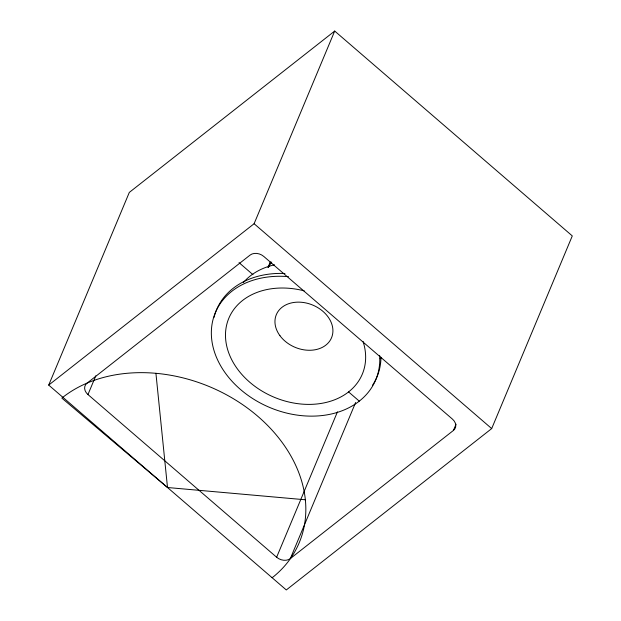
<?xml version="1.0" encoding="UTF-8"?>
<svg xmlns="http://www.w3.org/2000/svg" width="621" height="621" viewBox="0 0 621 621"><rect width="100%" height="100%" fill="white"/><g stroke="black" fill="none" stroke-linecap="round" stroke-linejoin="round"><path stroke-width="0.93" d="M48.71 385.09L129.308 192.417L334.703 31.05L572.29 235.91L491.692 428.583L286.297 589.95L48.71 385.09L254.105 223.723L334.703 31.05M456.047 424.197L453.439 430.438L290.333 558.582A10.021 7.669 22.7 0 1 276.632 557.239L87.965 394.552L95.797 375.821M268.125 267.387L270.352 262.062M270.368 262.155L268.14 267.48L271.711 262.039M276.632 557.239L337.451 411.847M290.333 558.582L355.631 402.486M380.075 358.728L381.597 357.533M272.006 577.631L273.162 576.948A142.814 109.242 22.7 0 0 256.791 415.433A142.814 109.242 22.7 0 0 61.844 398.084L167.507 487.516L305.353 499.781M254.105 223.723L491.692 428.583M239.038 262.652L252.98 274.684M348.583 391.921L359.28 401.143M155.925 373.306L167.507 487.516M453.439 430.438A10.021 7.669 22.7 0 0 452.445 419.113L263.77 256.434A10.021 7.669 22.7 0 0 250.077 255.084L86.963 383.235A10.021 7.669 22.7 0 0 87.965 394.552M214.051 317.393A86.948 66.509 22.7 0 1 284.969 273.488M380.983 357.269A86.948 66.509 22.7 0 1 372.561 385.199M379.641 355.398A86.948 66.509 22.7 0 1 301.224 415.604A86.948 66.509 22.7 0 1 211.582 338.166A86.948 66.509 22.7 0 1 288.517 276.671M363.052 341.418A72.354 55.347 22.7 0 1 305.392 404.325A72.354 55.347 22.7 0 1 225.485 335.643A72.354 55.347 22.7 0 1 304.236 290.869M243.308 282.64A74.869 57.272 22.7 0 1 274.544 264.825M279.947 335.697A29.924 22.892 22.7 0 0 330.023 340.611A29.924 22.892 22.7 0 0 301.829 302.303A29.924 22.892 22.7 0 0 279.947 335.697"/></g></svg>
